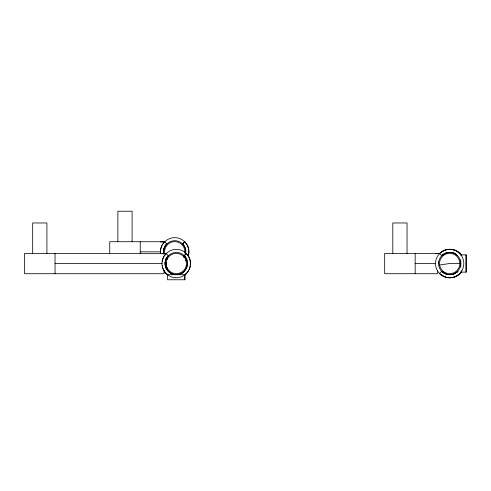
<?xml version="1.0" encoding="UTF-8"?>
<svg xmlns="http://www.w3.org/2000/svg" width="491" height="491" viewBox="0 0 491 491"><rect width="100%" height="100%" fill="white"/><g stroke="black" fill="none" stroke-linecap="round" stroke-linejoin="round"><path stroke-width="0.74" d="M461.368 272.106L460.251 273.561A14.227 14.227 0 0 1 446.509 277.243M184.426 275.193L186.439 273.647M441.206 252.613L442.139 251.895M459.785 273.647L456.839 275.911A14.227 14.227 0 0 1 435.499 263.587L415.171 263.587M439.623 265.023A10.164 10.164 0 0 0 459.772 264.637L459.723 261.985A10.164 10.164 0 0 0 439.574 262.366L439.623 265.023L449.67 263.501L460.828 263.501M164.823 241.725L109.739 241.725L109.739 253.73M160.557 241.965L164.823 241.965M140.23 251.852L160.557 251.852M162.147 253.694L166.093 253.694M435.499 253.694L439.764 253.454L384.68 253.454L384.68 273.714L437.401 273.714L437.401 270.455M460.767 254.897L466.45 254.897L466.45 272.106L460.767 272.106M55.041 263.587L162.147 263.587M167.621 268.031L165.989 268.031L165.989 262.949L165.019 262.206M459.785 253.528L456.839 251.263A14.227 14.227 0 0 0 435.499 263.587M441.673 274.751L442.606 275.469M167.719 274.684L166.259 273.561A14.227 14.227 0 0 1 164 270.615M461.368 254.897L460.251 253.442A14.227 14.227 0 0 0 447.227 249.588M184.794 241.707L187.053 244.653A14.227 14.227 0 0 1 188.476 255.455M186.384 253.442L188.642 256.388A14.227 14.227 0 0 1 186.384 273.561L184.929 274.684L184.929 279.766L167.584 279.766L167.584 274.684L184.788 274.684L184.788 279.766M164.681 253.288L164.632 250.637A10.164 10.164 0 0 1 175.864 241.67A10.164 10.164 0 0 1 184.831 252.902M465.849 254.897L465.849 272.106M460.767 259.917L460.767 267.086M438.549 261.869L438.549 263.587M415.171 253.454L415.171 273.714M407.039 253.454L407.039 222.969L392.812 222.969L392.812 253.454M166.418 253.694L24.55 253.454L24.55 273.714L164.055 273.714L164.055 270.455M166.124 262.949L166.124 266.582M165.197 263.17L165.197 263.587M163.601 250.373L163.601 251.852M140.23 241.725L140.23 253.73M132.097 241.725L132.097 211.234L117.871 211.234L117.871 241.725M55.041 253.454L55.041 273.714M46.909 253.454L46.909 222.969L32.682 222.969L32.682 253.454M184.193 255.48A10.164 10.164 0 0 1 183.284 257.259M167.683 259.095A10.164 10.164 0 0 1 166.787 258.113M185.678 253.233A11.183 11.183 0 0 0 182.499 243.867L184.653 241.713L186.918 244.659A14.227 14.227 0 0 1 188.341 255.455M184.923 256.05A11.183 11.183 0 0 1 184.278 257.364M163.632 253.957A11.183 11.183 0 0 1 166.688 243.867L164.534 241.713L162.275 244.659A14.227 14.227 0 0 0 160.447 253.258M186.918 258.886A14.227 14.227 0 0 1 185.653 260.727M186.666 259.518A14.227 14.227 0 0 1 185.788 260.727M185.058 256.05A11.183 11.183 0 0 1 184.413 257.358M163.767 253.957A11.183 11.183 0 0 1 166.823 243.867M182.634 243.867A11.183 11.183 0 0 1 185.316 248.182M185.53 248.876A11.183 11.183 0 0 1 185.886 251.042M166.879 259.757A11.183 11.183 0 0 1 165.915 258.659M163.699 253.313A11.183 11.183 0 0 1 182.689 243.947L184.843 241.793L181.897 239.534A14.227 14.227 0 0 0 162.46 244.739M166.424 263.366A14.227 14.227 0 0 1 165.258 262.427M160.631 253.338A14.227 14.227 0 0 1 162.11 245.39M184.278 271.492A11.183 11.183 0 0 1 179.964 274.174M179.27 274.383A11.183 11.183 0 0 1 177.104 274.745M175.649 274.745A11.183 11.183 0 0 1 166.191 258.972A11.183 11.183 0 0 1 184.278 255.682L186.439 253.528L183.493 251.263A14.227 14.227 0 0 0 164.866 255.228M167.419 274.641A14.227 14.227 0 0 1 162.84 267.982M162.631 267.27A14.227 14.227 0 0 1 162.325 265.815M162.325 261.359A14.227 14.227 0 0 1 162.631 259.905M162.84 259.193A14.227 14.227 0 0 1 164.055 256.474M184.229 255.596A11.183 11.183 0 0 1 184.229 271.406A11.183 11.183 0 0 1 168.419 271.406A11.183 11.183 0 0 1 168.419 255.596M457.63 271.492A11.183 11.183 0 0 1 453.316 274.174M452.622 274.383A11.183 11.183 0 0 1 450.456 274.745M449.001 274.745A11.183 11.183 0 0 1 439.543 258.972A11.183 11.183 0 0 1 457.63 255.682M445.797 277.034A14.227 14.227 0 0 1 443.072 275.825M443.072 251.183A14.227 14.227 0 0 1 446.509 249.759M458.097 271.406A11.183 11.183 0 0 1 456.992 272.37M455.139 273.53A11.183 11.183 0 0 1 442.287 271.406M442.287 255.596A11.183 11.183 0 0 1 455.777 253.822M166.124 253.442L163.865 256.388A14.227 14.227 0 0 0 166.124 273.567L169.076 275.825A14.227 14.227 0 0 0 183.303 275.825L186.249 273.567A14.227 14.227 0 0 0 188.507 256.388L186.249 253.442L184.094 255.596A11.183 11.183 0 0 1 184.094 271.406A11.183 11.183 0 0 1 168.284 271.406A11.183 11.183 0 0 1 168.284 255.596L166.124 253.442M461.908 270.615L459.65 273.561A14.227 14.227 0 0 1 442.471 275.825L439.525 273.561L441.685 271.406A11.183 11.183 0 0 0 457.495 271.406A11.183 11.183 0 0 0 457.495 255.596A11.183 11.183 0 0 0 441.685 255.596L439.525 253.442L442.471 251.183A14.227 14.227 0 0 1 459.65 253.442L461.908 256.388A14.227 14.227 0 0 1 461.908 270.615M166.271 265.023L166.222 262.366A10.164 10.164 0 0 1 181.621 254.829A10.164 10.164 0 0 1 181.946 271.971A10.164 10.164 0 0 1 166.271 265.023"/></g></svg>
